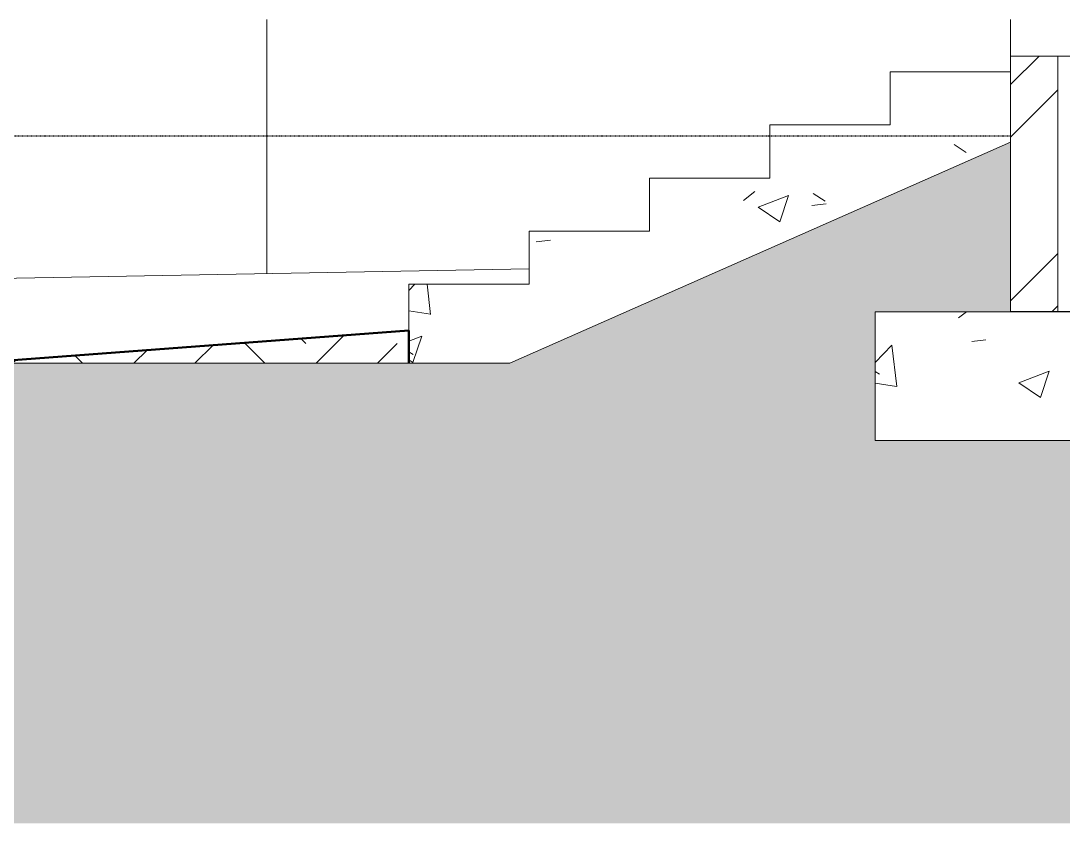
# Model space of a CAD drawing. Header units: millimetres. Extents: x -12186 to 152825, y -4386 to 9463.
# Drawn here: x 126877 to 129302, y -1871 to -3 of the extents above; entities that cross this region are included whole.
import ezdxf

# ---------------------------------------------------------------- set-up
doc = ezdxf.new("R2010")
doc.units = ezdxf.units.MM
doc.linetypes.add('Dash 1_5mm', pattern=[3, 1.5, -1.5])
for name, color, linetype, lineweight in [('A-DETL', 90, 'Continuous', 5), ('A-DETL-GENF', 92, 'Continuous', 5), ('A-DETL-MEDM', 33, 'Continuous', 18), ('A-DETL-THIN', 151, 'Continuous', 5), ('A-FLOR', 192, 'Continuous', 9), ('A-FLOR-PATT', 8, 'Continuous', 9), ('A-WALL', 113, 'Continuous', 9), ('A-WALL-PATT', 111, 'Continuous', 9), ('C-TOPO', 7, 'Continuous', 5), ('C-TOPO-PATT', 8, 'Continuous', 50), ('S-FNDN', 32, 'Continuous', 9), ('S-STRS', 31, 'Continuous', 5)]:
    doc.layers.add(name, color=color, linetype=linetype, lineweight=lineweight)
pattern_1 = [(50, (136555.64, 5715.8), (728.737, -63.756), [76.2, -838.2]), (355, (136555.64, 5715.8), (-140.97, 764.23), [60.96, -670.56]), (100.451, (136616.4, 5710.5), (587.77, 700.467), [64.76, -712.36]), (46.184, (136555.6, 5919), (1084.316, -168.17), [114.3, -1257.3]), (96.636, (136646, 5905), (949.61, 989.71), [97.14, -1068.54]), (351.184, (136555.6, 5919), (949.62, 989.7), [91.44, -1005.84]), (21, (136657.24, 5868.2), (606.458, -409.06), [76.2, -838.2]), (326, (136657.24, 5868.2), (247.21, 736.753), [60.96, -670.56]), (71.451, (136707.8, 5834.1), (853.67, 327.685), [64.76, -712.36]), (37.5, (136555.64, 5715.8), (12.355, 338.22), [33.528, -628.904, 33.528, -647.192, -673.1]), (37.5, (136555.64, 5715.8), (12.355, 338.22), [-1343.152, 33.528, -639.572]), (7.5, (136555.64, 5715.8), (267.279, 400.722), [33.528, -354.584, 33.528, -613.664, -256.54]), (7.5, (136555.64, 5715.8), (267.279, 400.722), [-1035.304, 33.528, -223.012]), (327.5, (136329.07, 5715.8), (542.363, -22.9153), [33.528, -220.472, 33.528, -1810.512]), (327.5, (136329.07, 5715.8), (542.363, -22.9153), [-287.528, -758.952, 33.528, -1018.032]), (317.5, (136227.47, 5715.8), (592.517, 101.707), [33.528, -296.672, 33.528, -492.76, -746.76]), (317.5, (136227.47, 5715.8), (592.517, 101.707), [-856.49, 33.53, -713.23])]
pattern_2 = [(45, (136520.14, 5751.3), (0, 424.264), [300, -300]), (45, (136449.64, 5821.8), (0, 424.264), [300, -300]), (45, (136378.64, 5892.8), (0, 424.264), [300, -300]), (135, (136803.14, 5963.3), (-424.264, 3e-14), [300, -300]), (135, (136873.64, 6033.8), (-424.264, 3e-14), [300, -300]), (135, (136944.64, 6104.8), (-424.264, 3e-14), [300, -300])]

msp = doc.modelspace()

# ---------------------------------------------------------------- hatches: boundary and pattern name
at = {"layer": 'A-DETL-GENF'}
h = msp.add_hatch(dxfattribs=at)
h.set_pattern_fill('FP_158', color=135, style=0, pattern_type=2)
h.set_pattern_definition(pattern_2)
h.paths.add_polyline_path([(120864.7, -1870.7), (149466.2, -1870.7), (149466.2, -5.8), (144422, -155.3), (144422, -255.3), (142916.7, -175), (142916.7, -680), (143231.7, -680), (143231.7, -980), (142331.7, -980), (142331.7, -680), (142646.7, -680), (142646.7, -285), (131735.7, -285), (131735.7, -680), (132050.7, -680), (132050.7, -980), (131150.7, -980), (131150.7, -680), (131465.7, -680), (131465.7, -285), (129433.7, -285), (129433.7, -680), (129764.7, -680), (129764.7, -980), (128864.7, -980), (128864.7, -680), (129179.7, -680), (129179.7, -285.6), (128015.1, -800), (120864.7, -800), (120864.7, -1112)])
at = {"layer": 'A-FLOR-PATT', "lineweight": 5}
h = msp.add_hatch(dxfattribs=at)
h.set_pattern_fill('FP_161', color=256, style=0, pattern_type=2)
h.set_pattern_definition(pattern_1)
h.paths.add_polyline_path([(129179.7, -85), (131465.7, -85), (131465.7, 0), (129179.7, 0), (129179.7, -68.8)])
at = {"layer": 'A-WALL-PATT', "lineweight": 5}
h = msp.add_hatch(dxfattribs=at)
h.set_pattern_fill('FP_160', color=256, style=0, pattern_type=2)
h.set_pattern_definition([(45, (136555.64, 5715.8), (-251.447, 251.447), []), (45, (136555.64, 6096.8), (-251.447, 251.447), [])])
h.paths.add_polyline_path([(129233, -680), (129289.7, -680), (129289.7, -85), (129179.7, -85), (129179.7, -680)])
at = {"layer": 'C-TOPO-PATT', "lineweight": 5}
h = msp.add_hatch(dxfattribs=at)
h.set_pattern_fill('FP_158', color=256, style=0, pattern_type=2)
h.set_pattern_definition(pattern_2)
h.paths.add_polyline_path([(120864.7, -1469), (120864.7, -1169), (120202.4, -1169), (120202.4, -1469)])
h.paths.add_polyline_path([(127061.1, -800), (127779.7, -800), (127779.7, -723.5), (126769, -800)])
at = {"layer": 'S-FNDN', "lineweight": 5}
h = msp.add_hatch(dxfattribs=at)
h.set_pattern_fill('FP_161', color=256, style=0, pattern_type=2)
h.set_pattern_definition(pattern_1)
h.paths.add_polyline_path([(128890.1, -980), (129764.7, -980), (129764.7, -680), (128864.7, -680), (128864.7, -980)])
at = {"layer": 'S-STRS'}
h = msp.add_hatch(dxfattribs=at)
h.set_pattern_fill('FP_161', color=256, style=0, pattern_type=2)
h.set_pattern_definition(pattern_1)
h.paths.add_polyline_path([(128015.1, -800), (129179.7, -285.6), (129179.7, -121.7), (128899.7, -121.7), (128899.7, -245.3), (128619.7, -245.3), (128619.7, -369), (128339.7, -369), (128339.7, -492.7), (128059.7, -492.7), (128059.7, -616.3), (127779.7, -616.3), (127779.7, -800), (127983.6, -800)])

# ---------------------------------------------------------------- linework, layer by layer
at = {"layer": 'A-DETL', "linetype": 'Dash 1_5mm', "lineweight": 25}
msp.add_line((126580, -270.4), (129179.7, -270.4), dxfattribs=at)
at = {"layer": 'A-DETL-MEDM'}
for p, q in [((129179.7, -285.6), (128015.1, -800)), ((128015.1, -800), (120864.7, -800))]:
    msp.add_line(p, q, dxfattribs=at)
at = {"layer": 'A-DETL-THIN'}
for p, q in [((129179.7, -680), (129179.7, -285.6)), ((128864.7, -980), (128864.7, -680)), ((128864.7, -680), (129179.7, -680)), ((129764.7, -980), (128864.7, -980))]:
    msp.add_line(p, q, dxfattribs=at)
at = {"layer": 'A-FLOR'}
msp.add_line((129179.7, 0), (129179.7, -85), dxfattribs=at)
at = {"layer": 'A-WALL'}
for p, q in [((127449.7, -591.5), (127449.7, 0)), ((129433.7, -85), (129179.7, -85)), ((129289.7, -85), (129289.7, -680))]:
    msp.add_line(p, q, dxfattribs=at)
at = {"layer": 'A-WALL', "lineweight": 18}
msp.add_line((129179.7, -85), (129179.7, -285.6), dxfattribs=at)
at = {"layer": 'C-TOPO'}
for p, q in [((128059.7, -580.3), (120202.4, -725.1)), ((128059.7, -580.3), (120202.4, -725.1)), ((127779.7, -722.6), (126757.3, -800)), ((127779.7, -722.6), (126757.3, -800))]:
    msp.add_line(p, q, dxfattribs=at)
at = {"layer": 'C-TOPO', "lineweight": 50}
for p, q in [((127779.7, -723.5), (126769, -800)), ((127779.7, -800), (127779.7, -723.5))]:
    msp.add_line(p, q, dxfattribs=at)
at = {"layer": 'S-FNDN', "lineweight": 25}
msp.add_line((129433.7, -680), (129179.7, -680), dxfattribs=at)
at = {"layer": 'S-STRS'}
for p, q in [((129179.7, -121.7), (128899.7, -121.7)), ((128899.7, -121.7), (128899.7, -245.3)), ((129179.7, -285.6), (129179.7, -121.7)), ((128899.7, -245.3), (128619.7, -245.3)), ((128619.7, -245.3), (128619.7, -369)), ((128619.7, -369), (128339.7, -369)), ((128339.7, -369), (128339.7, -492.7)), ((128339.7, -492.7), (128059.7, -492.7)), ((128059.7, -492.7), (128059.7, -616.3)), ((128059.7, -616.3), (127779.7, -616.3)), ((127779.7, -616.3), (127779.7, -800))]:
    msp.add_line(p, q, dxfattribs=at)

doc.saveas('drawing.dxf')
